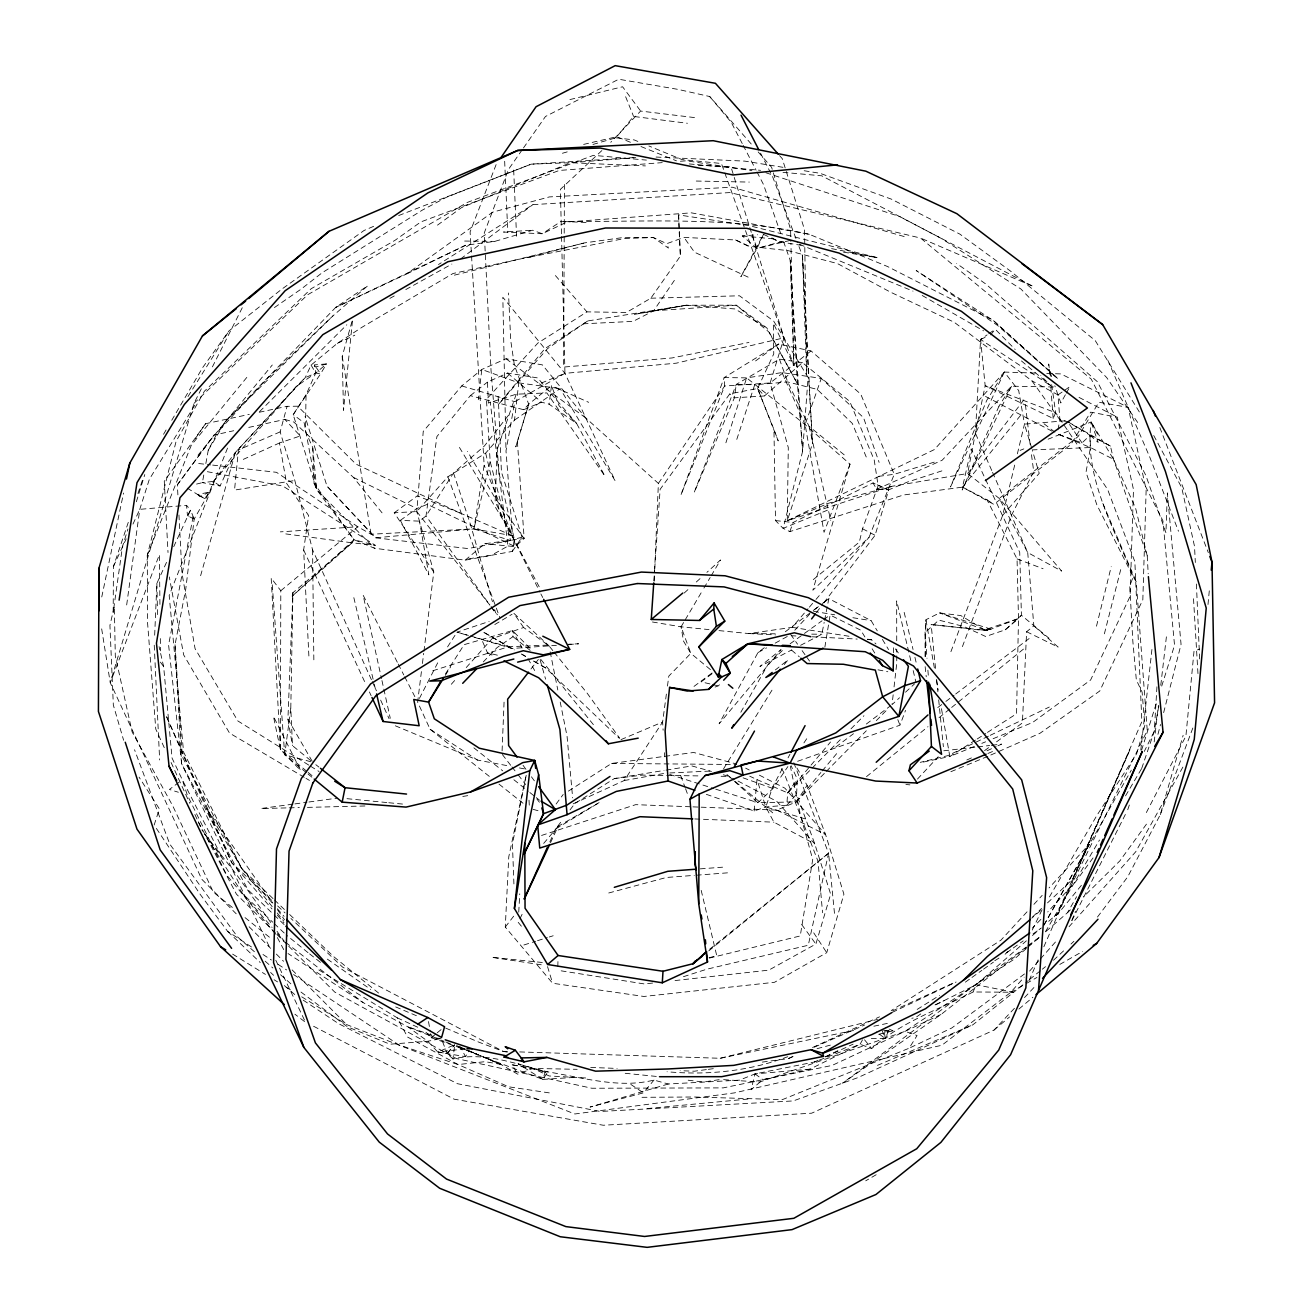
<?xml version="1.0" encoding="UTF-8"?>
<svg xmlns="http://www.w3.org/2000/svg" width="1313" height="1313" viewBox="0 0 1313 1313"><rect width="100%" height="100%" fill="white"/><g stroke="black" fill="none" stroke-linecap="round" stroke-linejoin="round"><path stroke-width="0.75" stroke-dasharray="5 3.75" d="M280.391 749.542L280.801 590.719L271.2 578.147L280.391 749.542L300.579 770.37L273.432 716.356L280.391 749.542L306.618 771.174M564.426 184.444L563.622 367.066L672.01 357.957L748.935 342.447M128.28 522.344L113.427 566.527L113.181 612.35L122.486 546.536L127.919 529.024M1199.622 658.929L1196.356 582.611M1023.795 399.923L967.648 473.501L892.315 486.237L787.275 520.752L788.292 447.569L770.14 382.953L784.042 337.802L730.964 166.899L697.597 165.208M207.356 471.695L282.837 486.023L375.305 545.322L352.097 542.811L292.225 596.118L292.881 592.737L287.924 719.179L312.757 762.246L292.487 745.653L290.797 708.249L292.881 592.737L352.097 542.811L353.985 539.692L314.07 483.217L312.74 447.552L305.42 431.271L306.06 394.704L315.744 373.04L326.51 363.931L314.431 364.883L315.744 373.04L296.705 386.12L235.372 452.46L213.51 481.411L209.538 492.03L194.16 519.095L185.757 589.11L175.023 644.765L181.654 763.838L270.527 949.266M925.304 656.451L925.928 619.72L939.616 612.908L960.837 615.584L984.537 629.879L990.97 629.157L1018.494 618.554L1021.416 615.255L1019.725 552.346L971.21 448.816L962.495 487.139L903.442 495.001L789.852 531.617L783.106 528.351L775.507 520.572L773.948 429.466L757.617 388.5L773.751 353.903L773.324 323.277L793.905 365.687L790.935 243.594M893.546 652.758L893.677 646.735L899.815 654.875M557.828 966.598L557.959 961.05M1043.868 946.739L1130.066 749.444L1056.407 915.621L1147.25 730.52L1136.254 581.741L1133.201 576.735C1113.998 527.071 1083.668 477.407 1091.152 421.998L1048.119 439.182M423.935 651.314L433.782 572.058L416.779 511.561L423.246 431.452L461.733 385.924L481.805 369.462L506.063 358.761L542.4 364.883L585.565 417.78L658.387 483.397L654.514 573.075M504.061 702.143L501.96 754.023L510.691 765.282M154.245 645.192L159.644 759.964M154.671 635.213L156.871 583.366L167.818 559.535M654.169 581.232L654.432 575.11M675.03 980.565L768.778 970.143L815.882 944.047L830.669 894.186L814.782 843.914L796.614 794.217L797.303 779.118L791.083 765.692M992.562 472.368L1027.718 552.56L1033.856 625.874L1026.618 631.734L1022.4 722.921L994.433 743.388M796.893 767.924L807.134 785.355L825.614 834.658L843.914 894.202L826.73 952.68L774.522 982.288L643.912 996.469L552.625 983.256L505.275 927.076L508.771 856.815L526.119 775.392M518.75 912.174L519.751 893.858M1156.95 686.765L1154.275 731.308L1141.325 769.582M706.345 794.332L754.171 811.007L765.791 806.937L786.815 805.23L787.652 792.888L797.303 779.118M653.89 580.838L654.58 570.663M654.727 568.627L660.127 489.322L729.831 393.834L757.617 388.5L764.445 395.968L802.44 362.618L849.774 401.466L874.228 460.059L878.134 485.728L862.526 528.762L859.309 542.121L813.108 579.739M807.807 381.312L802.62 451.311L783.106 528.351L830.555 508.919M754.171 811.007L756.977 779.594L749.707 776.18M1207.993 604.522L1209.519 588.355M352.442 321.029L343.497 410.362L342.233 356.332L352.655 318.993M1140.8 750.1L1152.174 647.26M433.782 572.058L394.228 512.792L416.779 511.561L447.881 476.783L485.662 453.1L514.515 420.111L518.75 382.871L481.805 369.462L478.293 399.71M893.168 694.79L892.036 704.654L899.536 697.745M894.055 686.912L896.763 663.246L896.73 649.164M1154.193 741.927L1158.427 705.491M1160.774 685.255L1166.65 634.655M862.51 1039.814L860.081 1044.278L814.569 1061.987L755.024 1073.903L739.432 1080.156L668.284 1083.996L653.956 1080.074C618.981 1088.822 582.693 1077.53 547.915 1071.9C517.076 1064.58 484.957 1051.368 452.969 1058.951L454.708 1044.771L437.82 1052.058L427.759 1041.258L407.785 1026.782L362.979 1002.508L288.039 953.55M421.407 671.632L417.632 702.11L430.09 729.257L490.98 777.723M422.425 663.508L423.689 653.332M290.797 708.249L284.724 754.794L306.454 772.717M416.779 511.561L489.88 605.112L426.019 515.96L436.901 436.556L470.333 395.656L523.657 409.722L528.696 404.223L551.493 385.727L559.059 405.75L576.604 423.443L537.641 377.914L507.557 373.056L487.468 382.083L488.338 403.058L516.222 394.195L546.865 392.932L604.883 476.028L576.604 423.443L549.097 404.174L551.493 385.727L588.667 402.32M666.38 694.068L662.622 722.035L663.114 730.225M667.464 686.075L668.809 676.097L690.835 653.349L681.07 626.81L684.188 621.525M126.672 604.948L139.769 509.346L149.354 479.294L195.013 404.831M308.883 655.991L303.648 549.983L308.637 515.549L286.579 483.348L279.456 442.99L300.267 435.965L284.855 419.421L245.531 428.12M496.117 164.601L470.103 231.859L484.152 465.196L473.878 528.909L375.452 537.805L326.986 486.122L305.059 416.533M824.859 647.194L830.111 615.026L860.737 630.174L864.89 636.953M314.07 483.217L316.761 489.7L353.985 539.692L374.517 548.243L465.212 560.175L512.316 551.411L514.351 539.216L499.153 473.862L491.029 370.332L484.267 232.926L508.443 169.459L522.328 149.584M1158.788 705.934L1154.275 731.308L1144.263 751.463M212.657 465.097L276.501 472.319L357.825 526.759L371.054 534.227L473.878 528.909L512.562 535.737L505.997 450.917L514.794 401.68L564.951 373.352L676.277 363.176L784.042 337.802M203.778 475.011L202.383 482.626L194.767 484.53M205.846 463.571L208.258 450.211L217.827 431.911L225.918 420.899L335.751 307.373L367.706 285.824L332.944 315.859L266.375 379.326L217.827 431.911M454.413 275.156L584.597 242.872L621.492 237.751L653.447 237.604L666.856 243.66L683.942 237.39L735.592 239.967L749.28 246.286L788.177 250.652L837.415 263.552L890.395 292.093L954.174 322.227L1031.87 380.819L1059.919 419.848L1067.699 421.719L1090.053 435.243L1090.463 447.536L1086.015 472.204L1096.897 504.947L1133.201 576.735L1129.754 586.041L1132.824 641.056L1136.336 679.953L1142.113 692.132L1144.838 725.564L1136.746 753.547L1096.618 815.865L1047.593 900.094M132.974 524.1L139.769 509.346L186.544 505.324L187.48 515.697L193.027 517.076L168.589 644.929L181.654 763.838L247.878 889.689L272.727 913.602M800.602 645.307L821.823 634.245L824.154 622.378M824.548 620.409L828.831 598.646L871.126 620.639L877.265 630.864M526.201 775.327L512.447 843.98L513.925 884.24M1057.901 429.827L1059.919 419.848L1057.983 394.901L1054.815 385.759M101.758 596.955L123.553 493.031M793.807 762.705L828.585 853.22L808.266 945.262L706.624 969.257L680.2 977.725M950.907 651.675L1002.672 515.32L1014.998 463.768M1017.378 453.855L1024.485 424.115L1018.707 390.601L1004.347 372.071L934.396 449.555L787.275 520.752L812.484 443.63L802.489 255.822L798.222 244.513M490.159 461.519L473.878 528.909L510.576 540.529L490.159 461.519L486.45 399.316L537.87 343.07L586.944 311.87L626.367 312.478L650.838 298.215L680.397 256.051L678.608 214.905L749.231 225.672L877.084 257.594L843.094 252.096M809.973 1069.143L755.024 1073.903L751.118 1089.724L762.869 1079.631L809.973 1069.143L860.081 1044.278L871.701 1048.578C900.718 1022.17 938.467 1009.615 973.13 991.971L1013.718 992.234L1028.03 980.713M1096.486 626.186L1111.208 566.691M164.273 747.655L155.771 729.092L147.598 623.215L147.269 555.366L176.123 441.266L204.385 391.241L311.165 288.729L395.082 240.279L420.849 221.913L559.289 170.444L662.228 162.631M1104.381 633.818L1120.99 568.48M1157.951 734.328L1160.544 724.464M1163.646 712.631L1181.06 644.322L1167.355 492.9L1165.944 532.75L1145.839 475.388L1097.389 381.722L985.768 283.985L956.668 263.536M371.415 679.707L312.576 549.835L294.834 480.509L280.145 431.879L287.071 406.324L297.674 406.209L355.971 464.129L460.075 513.006L512.562 535.737L484.152 465.196M200.61 575.701L235.372 452.46L305.174 377.717L311.083 365.08L337.277 343.382L362.257 327.101L453.034 273.498L532.011 256.462L584.597 242.872M1097.471 917.048L1127.752 876.789L1160.315 814.618L1183.128 735.346M725.892 442.793L746.637 377.865L805.115 424.641L850.02 464.146L812.845 590.226L869.025 537.345L894.235 474.288L860.737 394.097L811.024 350.899L778.609 344.055L724.185 377.57L680.889 495.067L724.678 386.006L724.185 377.57L746.637 377.865L782.023 372.597L821.282 378.407L863.527 417.665L879.119 462.406M201.349 388.779L193.979 403.386L110.243 682.694L201.792 879.267L236.209 913.799M528.696 404.223L515.779 446.863L528.696 404.223L514.384 365.145L510.757 340.658L508.492 292.98M823.809 602.848L875.082 535.294L888.753 489.815L907.48 482.052L942.915 470.546M136.355 501.779L144.791 474.535M545.125 1072.212L518.028 1063.76L542.876 1079.401L545.125 1072.212L547.915 1071.9L542.876 1079.401L483.168 1056.899L500.844 1064.367L517.699 1074.182L532.947 1068.421L577.162 1069.324M1141.571 750.248L1156.835 701.651M1161.726 686.092L1174.544 645.257L1162.924 520.801L1091.284 379.162L920.528 238.047L729.897 192.568L532.865 204.647L438.46 264.537M154.146 825.04L159.365 808.89L139.047 777.115M516.222 394.195L497.151 449.555L495.149 501.829L539.955 592.147M736.79 439.379L754.712 384.775L787.685 381.952L817.211 389.387L852.318 423.443L867.384 459.747M137.947 493.524L143.117 478.162M1127.736 809.76L1130.329 802.095M850.02 464.146L824.039 532.29L805.115 424.641L821.282 378.407M789.852 531.617L793.068 522.492L872.964 482.954L888.753 489.815L876.723 489.224L872.964 482.954L888.753 489.815M962.413 646.62L1011.552 515.156L1033.725 471.58L1031.148 452.148M797.631 761.277L899.963 725.203L905.543 710.366M1160.315 814.618L1193.057 727.418M227.526 448.094L169.18 595.38L183.574 752.054L242.002 868.927L272.201 906.676M147.269 555.366L191.403 445.025L247.156 376.979M871.323 1038.435L885.323 1038.616L888.441 1030.935L893.07 1030.803L885.454 1027.455M1071.785 920.495L1075.495 911.304M973.13 991.971L976.133 984.734L1026.356 940.847M1029.113 980.516L1038.895 958.063M1047.495 902.901L1072.59 879.3L1141.867 721.69L1134.859 561.652L1107.614 489.421L1055.668 412.742L1051.615 384.315M991.742 470.497L975.395 433.192L985.16 385.71L1053.157 418.47L1055.668 412.742L985.16 385.71L980.581 339.345L975.395 433.192L967.648 473.501L999.259 498.431L1061.659 571.106L1027.718 552.56L999.259 498.431L1078.104 436.573L1098.899 402.254L1128.195 407.375L1146.151 489.716L1142.835 599.729L1099.736 691.015L1039.929 733.311L989.674 755.517M549.835 841.896L555.612 829.012L562.817 819.46M220.092 485.991L213.51 481.411L202.383 482.626L220.092 485.991L235.372 452.46M763.477 234.321L757.01 248.436L740.877 276.715L763.477 234.321L779.069 241.723L801.078 245.285M173.726 546.7L190.566 510.051L186.544 505.324M113.427 566.527L126.179 538.855M550.508 842.7L558.123 826.353L599.105 802.62M1004.347 372.071L950.481 486.959L986.736 400.399L1004.347 372.071L1036.663 373.122M1072.59 879.3L1088.969 844.587L1049.054 887.916M419.405 698.418L439.166 659.979M1032.264 930.014L1042.489 908.875L1031.739 918.164M519.915 918.821L523.345 911.764M212.411 366.869L242.839 306.602M1071.966 920.528L1126.817 811.565M1146.364 812.55L1185.902 736.084L1194.026 651.15L1199.721 649.032M782.367 768.581L772.914 786.454L765.791 806.937L773.931 822.184L814.782 843.914L776.804 801.373L732.67 778.248M788.046 757.847L789.934 754.269M764.363 647.719L757.962 652.594L719.114 723.791L781.038 649.656L759.899 666.495L791.755 649.902M1065.385 394.77L1060.806 402.976L1057.983 394.901L1031.87 380.819M1066.304 393.129L1069.964 386.564L1063.973 390.732M1182.882 767.104L1135.729 851.76L1069.061 926.715M1088.969 844.587L1043.031 926.781L1131.314 770.157M740.811 712.27L767.99 664.46L784.025 648.934M1046.149 931.294L1067.502 912.699L1076.611 896.713M163.551 434.275L167.654 427.267M171.757 420.275L202.547 367.755L229.004 330.909L281.803 289.139L364.095 230.464L374.993 225.738M1045.361 931.836L1099.506 840.008M1125.536 795.859L1142.212 767.596M685.238 619.769L702.882 589.865M703.916 588.093L710.152 577.539M711.186 575.783L720.542 559.945L706.903 572.353M208.258 450.211L225.918 420.899L332.944 315.859M771.978 690.178L722.544 770.485M642.008 1097.307L694.675 1096.995L782.384 1099.638L909.138 1048.217L917.065 1035.514L905.034 1031.345L759.735 1082.027L723.217 1079.631M187.989 396.559L229.004 330.909M445.304 675.358L450.54 667.004M445.468 673.914L464.146 644.65L512.431 630.568L530.977 649.246M508.295 415.466L484.464 445.911L453.527 473.025L426.019 515.96L419.454 521.146L400.35 520.375L428.842 574.897L419.454 521.146M447.569 646.899L455.956 633.802M306.06 394.704L293.193 414.645L316.761 489.7L374.517 548.243M573.19 803.819L624.2 780.546L662.622 722.035L620.77 739.711M701.158 807.183L776.869 810.105L796.269 801.898L807.134 785.355M465.13 1048.808L437.82 1052.058L465.393 1056.637L469.168 1051.024L500.844 1064.367L485.088 1061.675L458.089 1064.548L398.791 1044.869L293.291 974.328M715.716 789.162L757.978 802.719L772.996 788.522L787.882 766.562M803.917 742.895L807.347 737.824M512.316 551.411L522.049 537.165L501.435 472.024L498.579 404.273L545.01 348.552L583.497 323.802L633.096 321.373L653.628 310.82L675.079 279.341M658.387 483.397L724.678 386.006L770.14 382.953L811.024 350.899M195.325 438.575L205.55 423.722L249.289 414.383M523.493 147.926L545.486 116.463L618.735 79.24L678.263 89.432L709.709 96.538L752.776 145.759M205.55 423.722L164.273 481.231L168.015 552.51M1146.446 824.154L1119.891 860.852L1083.504 896.861M204.697 498.628L197.705 494.541L204.697 498.628L209.538 492.03L197.705 494.541L186.791 487.862M1093.04 857.914L1075.199 882.303L1047.741 911.977M177.895 494.853L177.37 484.792L214.068 435.063L233.73 430.73M177.37 484.792L214.068 435.063M556.105 804.032L563.211 794.447M570.023 809.908L574.831 803.54L614.369 778.543L664.05 770.452M816.489 612.498L822.595 604.456M530.961 668.99L538.33 659.454M505.275 927.076L515.024 914.439M993.12 738.71L1032.642 722.462L1090.611 680.003L1130.083 596.381L1133.48 489.454L1117.281 417.14L1090.627 412.134L1070.965 444.451L993.875 504.405L962.495 487.139L1021.809 413.841M1081.387 885.356L1059.821 911.599L1046.133 923.564M198.017 455.184L272.283 364.998M784.206 664.542L788.046 659.897L775.359 669.942M668.284 1083.996L590.079 1107.056L643.419 1092.859L653.956 1080.074M592.967 144.446L615.879 137.816L633.588 116.447L687.421 123.274M990.576 334.913L995.287 329.251L1015.195 349.504M734.361 781.235L757.978 802.719L796.269 801.898L820.888 772.487M822.184 770.928L839.023 750.806M805.443 818.951L765.791 806.937L756.977 779.594L787.652 792.888L809.744 766.661M811.04 765.118L830.538 741.993M543.68 843.406L558.123 826.353L555.612 829.012L599.089 802.686M718.999 630.601L748.919 633.572L792.166 627.335L808.069 608.723M809.382 607.164L814.684 600.96M816.013 599.401L869.025 537.345M452.969 1058.951L447.109 1053.518L454.708 1044.771L447.109 1053.518L437.82 1052.058M213.51 481.411L296.705 386.12L305.174 377.717L315.744 373.04L320.585 373.844L326.51 363.931L315.415 367.033L314.431 364.883L320.585 373.844L293.193 414.645L304.173 422.802L316.761 489.7L312.74 447.552M1002.672 515.32L1039.223 473.337L1032.428 450.622M786.815 805.23L796.614 794.217M301.727 996.83L346.648 1024.6L574.864 1113.982L734.394 1092.892L941.897 1045.23L1010.567 992.497L1024.156 977.2M1029.605 971.078L1039.125 960.361M1040.487 958.835L1056.817 940.485M451.295 684.27L456.743 678.181M466.246 667.546L492.08 638.676L523.624 627.499L548.982 645.799L552.806 650.559M1027.045 911.813L1000.9 940.206L891.215 1010.6M1033.922 904.345L1042.177 895.384M794.808 630.207L809.694 614.123M1040.881 919.395L1032.445 927.996M917.459 779.085L938.237 756.748M694.495 117.579L640.646 111.063L610.758 142.28M715.076 687.044L718.375 685.878L721.018 683.039M313.577 1026.257L454.15 1099.178L603.274 1125.241L811.664 1113.194L993.99 1030.098L1014.785 1007.924M1024.501 997.585L1035.58 985.768M483.299 661.916L497.02 647.654L512.973 636.657L512.431 630.568L522.147 648.048M796.269 801.898L824.859 772.881M826.287 771.42L866.317 730.783M876.313 720.624L887.752 709.02M787.652 792.888L810.695 769.582M812.123 768.138L840.927 739.022M851.005 728.83L863.954 715.716M259.597 411.609L346.829 324.771M1067.502 912.699L1070.407 909.811M1005.085 954.256L1007.974 951.498M193.979 403.386L307.554 294.818L467.215 202.465L593.41 155.344L646.406 160.104M1147.25 555.875L1135.564 508.082L1113.539 459.32L1090.463 447.536L1057.096 433.815L1082.027 442.924L1090.053 435.243L1110.421 446.075L1113.539 459.32L1147.25 555.875L1148.202 573.781M1032.724 916.769L1041.586 908.448M601.863 150.585L560.372 189.367L561.488 234.338M1053.486 960.246L1065.155 949.43M1070.981 944.031L1073.903 941.323M905.527 692.197L914.505 683.909M292.225 596.118L353.985 539.692L375.305 545.322M684.204 593.033L690.261 587.518M696.317 582.004L700.847 577.868M925.107 656.631L925.058 632.571L938.844 620.113L963.857 626.498L985.702 636.51L1005.266 629.797L1021.416 615.255L1048.989 638.249M1032.445 935.529L1040.044 928.882M1026.323 948.577L1014.128 959.212L905.034 1031.345M1027.849 947.247L1038.517 937.942M1005.266 629.797L1018.494 618.554L1017.05 558.911L987.015 499.793L962.495 487.139M993.99 1030.098L1009.549 1016.968M1018.888 1009.073L1032.888 997.256M465.212 560.175L484.71 543.73L524.15 538.527L517.388 441.496M280.801 590.719L357.825 526.759L280.326 531.863M425.97 1032.231L431.337 1037.68L435.752 1034.037M437.213 1032.806L444.565 1026.717M712.073 672.978L691.885 687.979M708.757 950.875L828.585 853.22L834.805 916.72M866.498 776.639L927.996 726.663M939.041 717.686L950.087 708.725M951.662 707.444L1025.781 647.211M709.677 949.201L828.585 853.22M1029.622 979.432L1040.749 970.471M1042.341 969.207L1045.525 966.647M303.221 1000.161L338.852 1023.812L457.498 1083.717L600.287 1111.471L793.233 1100.934L857.799 1077.661L972.802 1024.829L1013.718 992.234L976.133 984.734L935.151 1005.036M470.333 395.656L487.468 382.083M1026.29 946.985L842.634 1083.143L940.961 1014.522L1026.553 947.51M1028.177 946.246L1041.094 936.136M818.376 606.639L812.402 611.185L834.674 614.779M824.351 602.076L828.831 598.646L820.773 604.784M785.338 631.75L819.164 605.999M179.077 782.187L169.41 789.474L178.355 792.248M937.745 707.559L944.277 702.636M945.902 701.405L954.075 695.234M955.7 694.003L1029.129 638.561M835.823 747.031L853.483 733.721M866.334 724.037L890.427 705.869M460.568 258.94L532.865 204.647M711.991 673.782L701.158 681.857L710.727 684.089M1027.931 945.77L1041.045 936.038M1024.501 973.951L951.761 1027.997L909.138 1048.217M394.228 512.792L417.321 495.838L460.075 513.006M755.582 360.927L778.609 344.055M984.553 750.626L992.792 744.602M437.475 225.147L461.503 207.635L570.531 162.714L635.771 157.642M790.114 643.797L802.85 634.589M804.442 633.44L822.036 620.786M400.35 520.375L416.812 508.525L427.349 504.34L515.123 546.635L524.15 538.527L495.165 498.152L467.428 451.393M1057.474 378.341L997.601 325.46L916.179 270.511L993.35 320.536L1057.474 378.341L993.35 320.536L887.572 266.539L809.317 234.321L691.294 212.837L567.118 221.979L542.236 233.747L532.701 230.218L494.755 241.395L465.672 245.219L335.751 307.373L406.899 273.826L492.621 212.164L549.392 196.917L732.194 187.201L904.329 236.586M823.661 619.638L830.111 615.026M920.741 1013.931L915.785 1017.477L911.796 1018.297M965.367 982.14L970.323 978.595M971.965 977.43L981.878 970.356M983.535 969.175L993.449 962.117M1006.677 952.696L1011.634 949.151M1013.275 947.986L1023.188 940.912M1033.101 933.855L1041.373 927.963M1057.983 394.901L1062.48 391.766M274.433 307.554L301.038 289.172L322.112 272.776L422.474 210.031L446.289 197.344L531.158 164.158L633.9 157.593M783.549 241.51L790.262 260.548L802.62 451.311L797.418 383.757L766.89 328.02L736.199 305.19L686.239 305.24L587.732 320.946L547.505 348.651L498.579 404.273L498.07 395.656M514.515 420.111L560.142 388.615L615.173 480.837L564.951 373.352L502.83 297.263L505.997 450.917M1053.157 418.47L1050.761 385.694L980.516 339.443L987.081 334.913M988.722 333.781L995.287 329.251M583.497 323.802L587.732 320.946M809.317 234.321C727.205 215.644 644.223 222.258 561.028 221.405L542.236 233.747L503.503 232.04L532.701 230.218M568.398 791.115L611.563 763.444L693.674 752.48L736.577 764.002M975.493 740.072L949.824 756.501L920.249 762.705M977.2 738.973L985.751 733.491M987.458 732.391L1016.557 713.763L1018.494 618.554L984.537 629.879L939.616 612.908L990.97 629.157M876.181 1174.741L865.71 1180.814M917.163 1009.418L939.583 995.352M994.745 960.739L1001.638 956.422M494.804 624.528L512.054 614.254M802.44 362.618L779.43 359.155L736.265 384.397L694.183 492.457L734.361 397.823L736.265 384.397L754.712 384.775M1010.567 992.497L1024.616 984.471M1026.389 983.47L1036.925 977.463M1059.788 964.431L1082.634 951.4M389.863 298.396L395.18 295.458M405.799 289.566L451.869 264.061M757.962 652.594L766.579 647.867M775.212 643.124L790.738 634.589L797.565 644.207M406.899 273.826L465.672 245.219M209.538 492.03L199.937 496.708L197.705 494.541M825.401 1056.735L838.055 1050.597M988.394 736.199L947.789 755.648L920.232 762.361M990.232 735.313L1049.3 707.034M892.134 1012.438L956.094 982.026M935.053 1004.921L944.228 1000.621M337.277 343.382L354.805 335.209M940.961 1014.522L832.13 1065.417L723.25 1087.886L591.835 1088.247L456.284 1058.524L334.749 992.086L288.483 945.984M825.582 1056.899L853.105 1044.163M762.344 1062.086L788.342 1058.606L795.776 1055.192M812.534 1047.528L879.529 1016.836M892.561 1010.879L955.831 981.894M966.844 759.981L972.342 757.486M986.982 750.806L996.14 746.621M997.962 745.784L1001.638 744.11L991.66 745.259M243.282 459.386L279.456 442.99M980.516 339.443L987.212 336.423M876.723 489.224L942.11 460.272L1011.502 386.203L1055.045 387.007M987.803 756.337L950.284 771.946M788.342 1058.606L795.776 1055.34M814.339 1047.167L864.496 1025.108M280.145 431.879L238.424 449.949L234.535 490.077L294.834 480.509M877.494 1065.352L972.802 1024.829M787.275 520.752L828.733 503.174L892.315 486.237M523.657 409.722L541.58 402.221L549.097 404.174M987.901 753.465L995.352 750.363M506.063 358.761L539.446 383.839L564.951 373.352L561.554 236.389M974.295 746.457L949.824 756.501L941.044 706.213M981.829 743.355L985.587 741.812M1020.07 450.392L1023.812 448.898M398.692 215.545L531.158 164.158L570.531 162.714L645.422 165.898M709.414 958.08L800.241 935.939L812.731 859.523L800.569 815.701L790.344 766.283M466.804 635.082L457.006 632.16L489.175 621.443M541.563 835.445L635.673 804.656L690.917 806.789M432.781 670.762L508.377 646.767L550.524 644.978M523.903 944.983L535.606 941.29M537.559 940.666L547.324 937.597M549.277 936.99L553.183 935.759M782.729 241.297L757.01 248.436L742.288 235.946L757.699 234.764M934.249 462.143L894.235 474.288L876.624 476.619M787.767 1056.702C749.198 1071.227 707.953 1075.396 667.053 1071.753M709.053 957.817L716.717 955.569L700.584 887.801M562.424 153.26L570.072 151.061M608.74 892.988L666.38 877.478L694.314 875.361M522.049 537.165L514.351 539.216L515.123 546.635L484.71 543.73M817.063 1048.677L832.754 1044.492M984.537 629.879L990.494 629.042L984.734 630.552L931.147 624.528L935.841 671.37M878.66 1034.299L893.07 1030.803M519.685 1051.926L720.213 1058.278L877.511 1019.397M569.924 99.575L622.592 86.773L640.646 111.063M790.032 240.443L757.01 248.436L751.167 231.367M532.011 256.462L526.808 257.709L625.448 238.342L653.447 237.604L668.432 248.091L666.856 243.66M583.645 144.397L616.683 136.733L631.635 142.756M259.235 412.266L287.071 406.324M720.213 1058.278L855.928 1029.966M873.884 1026.208L887.851 1023.303M439.395 1038.911L427.759 1041.258L389.928 1044.212L347.535 1026.848L300.759 991.889M510.576 540.529L468.019 548.571L375.452 537.805L326.986 486.122M686.239 305.24L634.524 314.365L686.239 305.24L734.985 308.949L766.89 328.02M624.2 780.546L663.771 773.505M666.036 770.14L691.869 765.922L711.482 771.437M462.8 796.449L468.807 795.481M468.741 558.829L491.571 555.202L507.983 546.06L490.209 401.926M719.147 1079.68L703.489 1082.027L685.386 1079.877M292.93 804.163L260.86 808.529L287.186 807.889M294.933 803.901L306.947 802.259M308.949 801.997L336.998 798.173M706.345 1069.603L694.347 1071.211L680.118 1070.702M708.347 1069.34L714.354 1068.536M614.369 778.543L642.5 775.097L700.879 775.934M943.768 750.79L975.69 747.113M977.693 746.884L989.657 745.505M652.61 983.06L644.453 983.962L557.73 970.291M647.145 1108.566L751.102 1098.768M1065.22 420.816L1024.485 424.115L1031.854 448.718M680.397 161.253L686.453 160.793L751.972 170.674M700.272 868.861L722.593 867.187M696.317 875.213L730.241 872.636M884.404 1031.23L890.756 1030.869M474.666 637.412L511.922 648.474L556.384 645.356M568.513 644.502L578.623 643.797L568.578 644.223M653.628 310.82L736.199 305.19L768.729 331.844L797.418 383.757L790.262 260.548L793.905 365.687L721.428 163.501L681.989 159.579L648.885 145.973M542.876 1079.401L573.404 1077.464M764.445 395.968L734.361 397.823L729.831 393.834M669.811 772.963L710.382 771.059M1032.133 449.899L1090.463 447.536M650.838 298.215L739.498 295.786L773.685 321.111L808.627 378.325L812.484 443.63M289.221 807.84L299.348 807.593M307.439 807.38L366.163 805.952M984.734 630.552L987.885 630.568L931.147 624.528M611.563 763.444L736.495 764.494M775.244 633.818L748.919 633.572L775.491 634.918M811.697 634.146L821.823 634.245M464.638 241.05L494.755 241.395M721.067 776.278L729.142 776.41L733.786 780.299M696.267 181.046L749.313 182.08M586.074 222.455L561.028 221.405M507.409 1051.532L503.322 1051.418L479.032 1042.243L445.698 1028.112M1046.756 373.45L1060.888 373.91L1128.195 407.375M590.702 1067.469L617.126 1068.421M692.969 806.871L699.107 807.101M694.758 818.951L773.931 822.184M656.057 157.051L744.783 161.122L784.386 167.539M791.821 635.755L795.908 635.968M812.255 636.789L857.208 639.07M867.417 639.579L871.504 639.792L875.952 643.928M585.696 1077.973L549.162 1075.971L532.947 1068.421L512.168 1064.81L517.699 1074.182M430.631 1033.659L431.337 1037.68L441.349 1038.517L447.109 1053.518M689.227 163.928L695.348 164.486M697.384 164.667L760.572 170.329M783.008 172.348L821.741 175.811L1033.397 286.562L920.528 238.047M905.904 784.501L909.909 784.862M742.288 235.946L774.112 238.95M346.977 798.681L386.81 802.538M388.812 802.735L404.749 804.278M625.201 1073.295L657.239 1076.512M652.413 621.985L681.07 626.81L709.02 629.6M542.335 962.495L491.587 957.292L544.074 965.203M775.507 520.572L793.068 522.492M198.69 463.522L210.654 464.884M615.879 137.816L634.179 139.917L637.855 141.427M285.807 533.915L352.097 542.811M518.75 382.871L560.142 388.615M549.277 1092.892L508.656 1086.803L458.089 1064.548L407.604 1037.073L397.232 1017.838L317.319 968.994M792.166 627.335L849.675 636.362M867.532 639.168L871.504 639.792M804.18 170.739L820.018 173.3L891.314 199.116L959.901 234.141L1010.747 271.266L1095.255 340.625L1140.931 414.531M852.892 617.717L871.126 620.639M883.485 1030.114L888.441 1030.935L884.404 1032.789L885.323 1038.616L876.329 1031.837M507.294 1052.14L503.322 1051.418L342.66 967.172L290.928 918.46M395.328 725.794L477.587 760.096L509.46 766.07M519.423 767.941L527.383 769.434M877.987 669.827L887.801 671.747M831.589 248.633L877.084 257.594M512.168 1064.81L547.915 1071.9M482.577 641.548L487.5 652.873L498.809 655.515M712.631 684.533L718.375 685.878M310.886 761.753L284.724 754.794L272.218 584.072M533.176 809.366L540.661 811.434M723.25 774.752L729.142 776.41M457.006 632.16L468.413 635.41M470.317 635.952L508.377 646.767M284.855 419.421L293.833 422.047L353.41 477.374L383.183 514.236M461.733 385.924L514.794 401.68M669.597 774.391L713.796 788.555M765.873 172.758L899.733 216.579L941.109 238.326L1020.907 289.008L1106.711 377.602L1137.797 422.655M432.01 1035.251L407.785 1026.782L443.942 1041.242M743.092 777.838L772.996 788.522M431.337 1037.68L469.168 1051.024L500.844 1064.367M1017.05 558.911L1043.064 568.726M445.846 1041.997L451.557 1044.278M459.156 1047.314L464.868 1049.612M466.772 1050.367L478.195 1054.93L472.729 1052.123M640.974 146.531L676.474 160.843M799.486 244.333L913.011 291.125M395.689 1006.923L417.911 1016.344M456.514 1045.558L461.93 1047.905M459.763 1046.724L465.294 1049.185M467.133 1050.006L478.195 1054.93L472.68 1052.402M397.232 1017.838L419.323 1027.964M748.131 277.141L694.528 252.227L683.942 237.39M1026.618 631.734L1058.147 647.096L1033.856 625.874M487.5 652.873L494.804 656.434M735.592 239.967L749.542 246.795M353.41 477.374L416.812 508.525M776.869 810.105L825.614 834.658L784.879 788.161L758.143 774.522M745.653 768.154L749.214 769.976M194.16 519.095L187.48 515.697L190.566 510.051L194.16 519.095L193.027 517.076M458.221 1047.118L461.602 1048.841L465.393 1056.637M1079.04 397.412L1117.281 417.14M304.567 1021.58L294.9 1014.194M862.526 528.762L875.082 535.294M985.521 396.428L1053.518 431.961M772.06 237.948L779.069 241.723M1110.421 446.075L1067.699 421.719L1082.027 442.924M511.922 648.474L482.708 631.717L514.286 649.902M922.186 295.474L983.568 330.86M521.294 653.956L526.562 656.976M533.57 661.03L545.847 668.104L619.309 738.3M522.098 654.35L525.495 656.319M533.981 661.227L545.847 668.104M304.255 777.329L229.529 733.081L183.672 654.908L169.311 576.949M305.995 778.363L309.458 780.414M232.631 954.124L265.456 974.41M274.089 979.744L277.535 981.894M286.185 987.228L293.094 991.496M308.736 765.085L237.85 720.952L195.063 648.638L181.982 573.207L178.945 514.942M310.475 766.168L319.108 771.552M430.09 729.257L477.587 760.096M156.378 828.421L200.134 894.284L227.658 931.393L252.9 947.904M262.994 954.502L271.414 960.016M278.143 964.415L286.562 969.93M294.736 994.532L283.936 985.21M630.814 1084.407L643.419 1092.859M987.015 499.793L993.875 504.405M327.347 959.13L370.676 989.444M755.024 1073.903L762.869 1079.631M539.446 383.839L585.565 417.78M1043.999 423.771L1055.652 432.699M285.61 942.34L362.979 1002.508M308.03 952.664L286.136 934.84M309.622 953.895L320.7 962.56M315.826 764.675L318.911 767.087M512.973 636.657L530.173 650.378M473.862 747.836L502.682 770.829M513.892 779.758L528.302 791.263M529.894 792.543L534.703 796.367M536.295 797.648L539.495 800.191M498.989 784.107L523.034 803.244M232.385 907.464L213.379 892.184L172.791 805.969L132.137 731.981L115.298 655.909L114.346 606.327L109.931 625.398L113.328 705.048L123.619 740.253M245.055 917.639L271.988 939.271M779.43 359.155L787.685 381.952L809.038 426.282L845.326 455.742M378.587 993.055L333.502 956.471L287.76 912.699M308.161 772.454L312.789 776.262M308.013 773.997L312.675 777.821M710.448 669.63L690.835 653.349L683.531 641.154L681.07 626.81M735.346 781.596L774.079 813.978M1021.448 360.944L1050.761 385.694L1040.815 375.567M507.557 373.056L541.58 402.221M791.591 650.132L799.338 656.845M254.41 951.728L237.505 936.842L169.754 844.062L134.55 749.756M265.16 961.198L272.858 967.976M280.539 974.738L292.832 985.571M1090.053 435.243L1098.177 442.448L1091.152 421.998L1113.539 459.32M726.975 774.522L732.884 779.889M271.725 900.373L231.81 862.789L206.354 808.266L165.914 715.191L231.81 862.789L271.939 908.924M277.634 905.937L285.019 912.896M206.912 837.957L242.954 894.087L272.743 922.186M274.22 923.597L284.658 933.428M273.006 898.568L242.002 868.927L206.354 808.266L272.858 903.18M274.483 899.979L286.283 911.288M227.658 931.393L260.237 962.544M270.609 972.457L273.58 975.296M274.187 915.013L284.429 924.861M275.467 933.018L236.422 894.137L207.011 838.318M276.912 934.462L287.038 944.539M249.109 926.748L270.626 948.331M276.37 954.091L283.542 961.28M292.143 969.913L346.648 1024.6M779.577 155.623L782.253 158.643L804.541 229.66L806.642 374.5L802.489 255.822L808.627 378.325M271.955 902.605L241.001 867.45L182.343 756.912L175.023 644.765M277.355 908.727L284.084 916.376M758.159 151.914L771.617 167.293L790.59 229.348L790.886 241.559M242.954 894.087L272.086 927.454M277.388 933.51L284.002 941.093L276.994 931.262M555.399 275.566L586.944 311.87M277.289 915.079L283.969 922.76M709.709 96.538L731.177 122.224L742.239 143.544M275.533 934.15L226.903 875.377L187.299 795.022L182.294 779.758L172.052 758.061L163.649 666.594L159.07 646.636M540.825 659.421L594.904 726.516M518.208 922.35L523.296 928.537M864.528 1039.798L871.701 1048.578M554.086 652.134L587.272 693.346L619.572 738.054M277.224 912.978L283.51 920.84M205.025 834.313L237.243 875.525L272.316 924.697M491.144 606.737L497.446 614.796M511.939 766.89L516.928 773.308M518.192 774.916L525.676 784.567M536.919 799.026L539.413 802.243M523.017 765.282L526.611 770.222M531.42 776.787L535.015 781.727M801.669 924.516L815.882 944.047M160.399 662.113L163.649 666.594M204.828 834.297L223.144 859.506L182.294 779.758M491.078 606.918L495.805 613.532L494.689 609.593M802.112 650.624L805.526 655.433M806.658 657.025L810.072 661.834M277.519 909.843L284.511 919.822M523.624 627.499L513.777 613.237L548.982 645.799L549.786 649.82M781.383 768.679L783.68 772.044L818.048 861.41L822.562 912.748M813.732 932.854L826.73 952.68M872.127 648.786L875.246 653.858M1153.733 435.506L1181.7 487.55L1194.518 546.372L1195.339 562.473M882.402 639.382L888.556 649.607M459.435 447.438L512.562 535.737M311.083 365.08L315.744 373.04M527.974 658.535L535.753 672.519M539.183 586.747L499.99 513.35L485.662 453.1M277.355 937.58L283.723 949.611M198.476 822.119L206.059 836.529M1091.152 421.998L1099.276 437.492M743.158 145.316L756.075 170.198M756.994 171.97L763.444 184.411L780.874 233.895M540.874 593.936L542.745 597.513M760.539 153.178L772.602 176.697L797.5 242.642M397.297 662.228L363.11 595.166L381.509 678.575M398.216 664.05L403.764 674.915M404.683 676.737L414.859 696.678M275.812 960.263L305.699 1022.614M303.648 549.983L365.982 684.598M369.413 691.967L371.119 695.66M171.084 762.492L189.794 803.31M194.882 814.454L197.442 820.018M198.296 821.872L202.547 831.145M372.252 681.562L376.454 690.835M380.655 700.124L389.058 718.671M782.023 372.597L805.115 424.641M1102.854 503.47L1136.254 581.741M1107.86 360.32L1149.827 457.269L1178.5 531.24M625.644 96.735L633.588 116.447M881.827 1029.852L885.323 1038.616M757.617 388.5L778.215 440.905L773.948 429.466M1159.822 427.513L1208.321 552.625M897.797 719.606L899.963 725.203M680.692 775.589L684.861 786.832M685.55 788.703L688.324 796.203M447.881 476.783L499.974 618.029M1050.384 372.958L1051.647 376.618M453.527 473.025L470.596 524.79L492.441 601.699M547.537 966.614L552.625 983.256M540.103 659.815L545.601 679.166M904.165 612.383L913.044 649.475M914.915 657.288L916.786 665.1M910.812 660.62L896.664 600.911L896.73 641.121M913.175 670.582L916.014 682.514M353.837 597.645L373.795 682.169M374.254 684.122L375.649 690.031M809.038 426.282L830.735 520.375M381.952 680.561L390.273 718.277M550.18 651.822L557.812 689.998M560.224 702.045L567.052 736.199L572.649 797.844M934.364 667.989L925.928 619.72L925.058 632.571L926.994 658.322M936.481 680.068L938.237 690.129M428.514 1021.563L430.287 1031.641M287.924 719.179L292.487 745.653M342.233 356.332L371.054 534.227M101.675 628.878L110.243 682.694L159.382 554.71L159.956 605.851M1050.449 376.191L1048.71 364.013L1049.826 375.83M1030.114 444.368L1025.272 403.386M925.14 666.659L926.239 676.786M936.645 679.51L937.876 691.738M938.68 699.878L943.374 746.72M927.897 670.204L928.357 676.146M664.493 752.71L664.755 756.797M1193.517 598.728L1198.113 676.097M529.008 800.159L529.336 806.297M679.198 232.138L680.397 256.051M504.668 161.286L507.803 232.483M513.678 170.05L516.633 237.981M678.608 214.905L679.084 230.136M156.871 583.366L157.576 616.076M312.576 549.835L313.856 660.964M160.334 638.578L160.465 650.854M998.947 406.242L962.183 489.995L1011.502 386.203L998.947 406.242M818.18 1060.231L814.569 1061.987L818.245 1060.297"/><path stroke-width="1.5" d="M98.82 610.955L98.918 568.283L129.823 463.062L202.448 335.915L329.021 231.301L517.683 150.453L713.222 140.704L865.841 171.182L956.898 213.707L1102.674 324.606L1196.143 484.563L1211.997 562.095L1214.574 702.849L1159.002 857.57L1096.7 943.39L1036.006 994.63M98.918 568.283L98.426 711.498L136.979 829.127L220.535 946.657L284.264 1004.543M543.664 599.302L569.694 649.361L543.254 654.826L523.296 650.723L503.552 656.369L441.086 680.791L428.596 702.11L434.308 718.785L479.261 748.213L534.703 760.473L529.763 770.715L514.401 908.432L547.603 964.497L662.294 982.797L707.51 962.019L698.746 903.886L699.205 794.07L743.109 775.08L790.081 763.148L875.64 781.054L917.13 783.024L986.03 754.253M870.109 653.004L882.5 665.691L893.152 670.845L893.496 654.777M695.25 851.628L694.889 863.888L696.317 869.879M694.872 790.328L668.087 780.989L665.117 730.799L669.581 687.421L687.241 691.048L708.478 689.391L721.625 676.934L718.277 676.851L718.408 673.914L721.625 676.934L730.291 673.126L725.925 663.41L721.855 659.536L747.885 643.813L794.316 632.8L810.827 636.723M653.743 582.874L651.248 619.473L699.484 620.458L714.091 602.946L724.792 621.115L716.406 626.334L698.762 646.948L718.277 676.851L718.408 673.914L721.625 676.934M716.406 626.334L713.763 609.035L714.091 602.946M662.294 982.797L662.999 971.275L692.985 963.726L702.439 956.028M1211.226 570.17L1211.997 562.095L1209.798 556.417M119.122 600.139L136.995 482.675L184.362 404.453L285.167 290.715L427.956 192.847L517.683 150.453L600.205 148.057L733.031 174.957L837.563 164.864M514.401 908.432L524.79 843.274L538.642 774.719L534.703 760.473L522.755 762.623L470.53 791.936L406.045 807.101L342.168 802.145L314.217 779.101M342.168 802.145L345.056 787.702L320.454 768.302M718.277 676.851L721.855 659.536L730.291 673.126L723.676 680.2M126.475 479.048L129.823 463.062M1038.534 990.133L1046.625 877.609L1021.678 779.889L921.168 657.288L808.381 597.727L725.071 575.783L641.401 572.074L508.623 597.251L370.578 683.909L301.366 778.478L276.501 848.92L273.564 962.741L303.845 1047.397L379.244 1142.113L439.658 1188.265L560.257 1236.748L647.145 1247.35L792.051 1229.625L875.935 1194.518L940.879 1142.408L1010.616 1054.716L1142.244 751.496L1113.884 815.045M917.13 783.024L908.973 770.764L910.385 764.773L929.259 751.085M441.874 1036.548L444.565 1026.717L427.808 1017.526L340.412 979.564L286.776 919.428M1159.002 857.57L1194.272 739.334L1206.237 608.067L1165.435 471.482L1130.969 382.854M312.822 783.04L289.041 851.119L285.922 959.343L315.415 1042.883L387.516 1133.94L446.518 1179.074L565.854 1226.605L644.585 1236.469L793.84 1218.3L916.737 1148.744L998.733 1050.055L1025.863 987.901L1032.789 870.782L1012.717 789.047L913.487 665.986L801.718 607.213L724.054 586.895L637.462 583.53M1097.208 852.416L1098.883 848.674M1100.54 844.948L1103.051 839.335M1104.709 835.593L1112.226 818.77M524.232 898.929L547.357 847.41M524.281 898.978L549.671 844.505M610.003 776.443L566.888 805.115L543.549 813.699L524.15 853.86L543.549 813.699L538.642 774.719M698.746 903.886L689.949 799.305L697.236 784.173L705.196 775.491L796.843 749.969L898.847 716.406L920.528 680.708L917.721 669.006M1070.752 914.636L1163.039 732.277L1148.383 576.653M705.196 775.491L729.831 770.649L743.109 775.08L740.959 764.97L757.617 761.048L790.081 763.148L796.843 749.969L835.856 732.9L882.681 696.793L904.099 685.813L920.528 680.708M790.886 752.48L805.066 725.646M734.361 766.71L754.483 731.078M733.77 724.678L731.751 728.206L780.365 669.203M1154.701 746.408L1163.039 732.277M443.22 678.706L428.596 702.11L413.743 699.484L419.175 725.744L383.068 721.477L371.973 697.498M500.68 157.987L536.065 106.73L615.19 65.65L715.421 83.293L778.248 154.113M312.871 782.975L375.863 695.693L519.981 605.588L637.232 583.546M811.598 618.932L815.258 614.107M528.515 672.174L507.655 699.173L508.607 745.554L517.01 757.059M697.498 959.737L692.985 963.726L695.48 960.722M908.973 770.764L931.442 746.457L928.619 682.169M1042.522 978.366L1097.98 919.248M462.701 683.318L476.422 669.056M698.762 646.948L724.792 621.115M520.834 1057.917L546.897 1057.408L595.577 1071.178L667.989 1068.963L733.672 1065.368L811.057 1049.678L822.759 1053.223L871.75 1034.644L925.583 1008.679L963.447 980.171L987.179 956.668L1030.196 919.494M876.198 762.262L927.963 714.945M725.925 663.41L747.885 643.813L772.192 644.88M692.985 963.726L706.509 951.761L707.51 962.019M701.995 955.749L706.509 951.761M708.478 689.391L714.042 684.516M692.722 818.869L639.94 816.702L539.741 848.067L537.674 824.991L555.432 809.661L538.625 786.651M547.603 964.497L558.091 955.503L662.999 971.275M248.699 298.543L329.021 231.301M651.248 619.473L682.809 593.049M732.309 656.484L747.885 643.813L865.218 651.724L882.746 660.341L893.152 670.845M202.448 335.915L236.356 308.588M240.985 304.862L245.613 301.137M699.484 620.458L713.763 609.035M772.175 672.453L765.84 677.475L823.07 648.113M985.39 480.607L1087.41 407.998L961.379 311.312L838.958 253.048L746.818 228.314L605.474 228.002L447.848 261.747L322.817 334.667L179.947 497.758L156.46 643.189L169.065 766.316L303.795 1047.298M963.447 980.171L1029.753 932.952M340.412 979.564L417.928 1024.058L427.808 1017.526M521.228 1060.297L524.166 1061.823L504.044 1057.047L515.353 1050.269L524.166 1061.823L546.897 1057.408M891.708 1012.684L822.759 1053.223L823.563 1056.374L721.674 1076.676L659.503 1076.709M1093.187 945.393L1096.7 943.39M689.949 799.305L699.205 794.07M537.674 824.991L567.068 814.684L616.306 791.427L668.087 780.989M470.53 791.936L529.763 770.715M614.303 887.325L667.808 871.307L696.218 869.173M513.875 659.028L429.696 681.07L441.086 680.791M517.617 662.129L569.694 649.361L542.811 636.214M503.946 660.882L538.675 677.754L608.346 743.782L638.216 738.152M466.903 1048.792L472.22 1048.759L505.177 1055.586M782.318 645.323L790.426 645.684M504.044 1057.047L507.688 1057.326M406.538 794.07L345.056 787.702L334.684 781.235M669.581 687.421L693.297 690.95M445.205 1039.798L472.22 1048.759M515.353 1050.269L505.193 1046.691L507.737 1048.824M773.357 756.912L790.081 763.148M811.057 1049.678L823.563 1056.374M417.928 1024.058L441.644 1037.516M541.087 801.143L555.432 809.661M220.535 946.657L225.721 949.857M1021.826 263.585L1102.674 324.606M931.442 746.457L941.585 754.319L929.702 684.171M728.403 684.549L732.835 688.242M800.881 658.19L807.085 663.557L843.356 664.263L875.311 670.106L882.681 696.793L898.847 716.406L908.399 666.298L903.492 659.783M285.889 926.256L331.188 969.864M605.9 740.63L608.346 743.782M231.613 948.347L160.153 849.872L125.244 742.239M558.091 955.503L525.052 908.235L524.79 843.274M879.382 660.62L882.5 665.691M169.065 766.316L176.664 780.71M741.041 115.167L758.684 149.551M1153.208 410.46L1155.407 416.139M541.809 807.905L543.549 813.699M547.258 684.976L559.912 729.519L567.068 814.684M376.568 693.953L383.068 721.477M701.224 915.013L701.913 919.034M534.703 760.473L535.671 768.417M926.683 680.84L930.228 713.238M930.884 719.311L931.557 725.383M705.376 939.763L705.754 943.768"/></g></svg>
